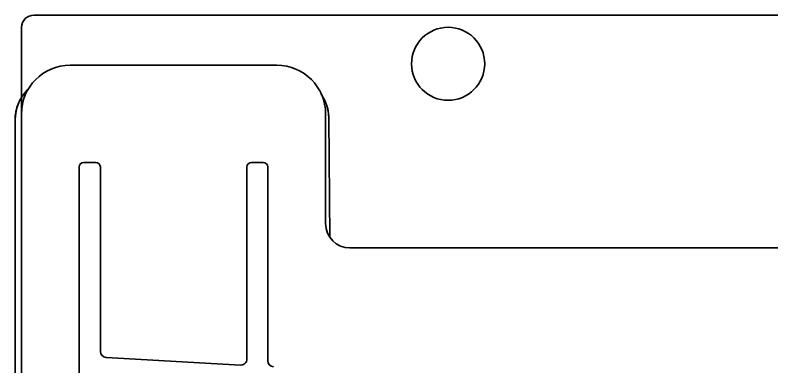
# Model space of a CAD drawing. Extents: x 5997 to 10491, y -672 to 3388.
# Drawn here: x 8373.1 to 8497.3, y 3271.7 to 3329.5 of the extents above; entities that cross this region are included whole.
import ezdxf

# ---------------------------------------------------------------- set-up
doc = ezdxf.new("R2010")
doc.units = 0
doc.header["$LTSCALE"] = 5
doc.layers.add('1', color=7, linetype='CONTINUOUS', true_color=0xffffff)

msp = doc.modelspace()

# ---------------------------------------------------------------- linework, layer by layer
at = {"layer": '1', "color": 7, "linetype": 'Continuous', "lineweight": 35}
for p, q in [((9230.14, 3329.53), (8376.14, 3329.53)), ((8374.14, 3327.53), (8374.14, 3281.53)), ((8382.1, 3321.29), (8382.1, 3321.28)), ((8416.04, 3321.28), (8382.1, 3321.28)), ((8416.04, 3321.29), (8416.04, 3321.28)), ((8374.11, 3313.3), (8374.11, 3313.3)), ((8374.11, 3251.36), (8374.11, 3313.3)), ((8424.03, 3313.3), (8424.03, 3313.3)), ((8424.03, 3313.3), (8424.03, 3295.28)), ((8424.56, 3312.59), (8424.73, 3293.02)), ((8373.07, 3312.33), (8373.07, 3255.53)), ((8373.08, 3312.33), (8373.07, 3312.33)), ((8373.08, 3255.52), (8373.08, 3312.33)), ((8384.33, 3305.33), (8384.34, 3305.33)), ((8386.3, 3305.33), (8384.34, 3305.33)), ((8386.31, 3305.33), (8386.3, 3305.33)), ((8411.87, 3305.33), (8411.86, 3305.33)), ((8413.77, 3305.33), (8411.87, 3305.33)), ((8413.77, 3305.33), (8413.78, 3305.33)), ((8383.58, 3248.83), (8383.58, 3304.58)), ((8387.06, 3304.58), (8387.06, 3274.27)), ((8411.11, 3273.04), (8411.11, 3304.58)), ((8414.53, 3304.58), (8414.53, 3272.74)), ((8424.03, 3295.28), (8424.03, 3295.28)), ((8428.03, 3291.29), (8428.03, 3291.28)), ((9178.12, 3291.28), (8428.03, 3291.28)), ((8388, 3273.27), (8410.06, 3272.04))]:
    msp.add_line(p, q, dxfattribs=at)
msp.add_circle((8444.14, 3321.53), 6, dxfattribs=at)
msp.add_arc((8376.14, 3327.53), 2, 90, 180, dxfattribs=at)
for centre, major_axis, ratio, start_param, end_param in [((8382.12, 3313.28), (5.67, -5.67), 0.997776, 2.357564, 3.925621), ((8416.02, 3313.28), (-5.67, -5.67), 0.997776, 2.357564, 3.925621), ((8380.08, 3312.32), (4.95, -4.95), 0.999478, 3.118293, 3.926382)]:
    msp.add_ellipse(centre, major_axis=major_axis, ratio=ratio, start_param=start_param, end_param=end_param, dxfattribs=at)
at = {"layer": '1', "color": 7, "linetype": 'Continuous', "lineweight": 35, "extrusion": (0, 0, -1)}
for centre, major_axis, ratio, start_param, end_param in [((8384.33, 3304.58), (-0.751, 0), 0.99853, 0, 1.570796), ((8386.31, 3304.58), (0, -0.75), 0.999402, 3.141593, 4.712389), ((8411.86, 3304.58), (-0.751, 0), 0.99853, 0, 1.570796), ((8413.78, 3304.58), (0, -0.75), 0.999402, 3.141593, 4.712389), ((8428.04, 3295.29), (-2.84, -2.84), 0.996244, 5.499157, 7.067214), ((8388.06, 3274.27), (0.821, -0.571), 0.999112, 1.017308, 2.533193), ((8410.11, 3273.04), (0.996, -0.089), 0.999321, 6.194725, 7.818603), ((8415.53, 3272.74), (0.821, -0.571), 0.999112, 1.017308, 2.533193)]:
    msp.add_ellipse(centre, major_axis=major_axis, ratio=ratio, start_param=start_param, end_param=end_param, dxfattribs=at)
at = {"layer": '1', "color": 7, "linetype": 'Continuous', "lineweight": 35}
for points, knots in [([(8373.07, 3312.33), (8373.07, 3312.33), (8373.07, 3312.33), (8373.07, 3312.33), (8373.07, 3312.33), (8373.07, 3312.33), (8373.07, 3312.34), (8373.07, 3312.34), (8373.07, 3312.34), (8373.07, 3312.34), (8373.07, 3312.34), (8373.07, 3312.34), (8373.07, 3312.35), (8373.07, 3312.35), (8373.07, 3312.35), (8373.07, 3312.35), (8373.07, 3312.36), (8373.07, 3312.36), (8373.07, 3312.36), (8373.07, 3312.37), (8373.07, 3312.37), (8373.07, 3312.37), (8373.07, 3312.38), (8373.07, 3312.38), (8373.07, 3312.38), (8373.07, 3312.39), (8373.07, 3312.39), (8373.07, 3312.4), (8373.07, 3312.4), (8373.07, 3312.41), (8373.07, 3312.41), (8373.07, 3312.42), (8373.07, 3312.42), (8373.07, 3312.43), (8373.07, 3312.43), (8373.07, 3312.44), (8373.07, 3312.45), (8373.07, 3312.45), (8373.07, 3312.46), (8373.07, 3312.46), (8373.07, 3312.47), (8373.07, 3312.48), (8373.07, 3312.48), (8373.07, 3312.49), (8373.07, 3312.5), (8373.08, 3312.51), (8373.08, 3312.51), (8373.08, 3312.52), (8373.08, 3312.53), (8373.08, 3312.54), (8373.08, 3312.54), (8373.08, 3312.55), (8373.08, 3312.56), (8373.08, 3312.57), (8373.08, 3312.58), (8373.08, 3312.59), (8373.08, 3312.6), (8373.08, 3312.61), (8373.08, 3312.62), (8373.08, 3312.62), (8373.08, 3312.63), (8373.08, 3312.64), (8373.08, 3312.65), (8373.08, 3312.66), (8373.08, 3312.67), (8373.08, 3312.69), (8373.08, 3312.7), (8373.08, 3312.71), (8373.08, 3312.72), (8373.08, 3312.73), (8373.09, 3312.74), (8373.09, 3312.75), (8373.09, 3312.76), (8373.09, 3312.77), (8373.09, 3312.79), (8373.09, 3312.8), (8373.09, 3312.81), (8373.09, 3312.82), (8373.09, 3312.84), (8373.09, 3312.85), (8373.09, 3312.86), (8373.09, 3312.87), (8373.1, 3312.89), (8373.1, 3312.9), (8373.1, 3312.91), (8373.1, 3312.93), (8373.1, 3312.94), (8373.1, 3312.96), (8373.1, 3312.97), (8373.11, 3313.08), (8373.14, 3313.29), (8373.18, 3313.58), (8373.24, 3313.86), (8373.31, 3314.12), (8373.37, 3314.37), (8373.45, 3314.6), (8373.52, 3314.81), (8373.62, 3315.04), (8373.73, 3315.29), (8373.86, 3315.57), (8374.01, 3315.84), (8374.17, 3316.1), (8374.34, 3316.35), (8374.52, 3316.6), (8374.71, 3316.84), (8374.91, 3317.06), (8375.07, 3317.23), (8375.18, 3317.34), (8375.24, 3317.39), (8375.28, 3317.43), (8375.29, 3317.44)], [0, 0, 0, 0, 0.000256, 0.000385, 0.000542, 0.000725, 0.000936, 0.001174, 0.001439, 0.001732, 0.002052, 0.0024, 0.002775, 0.003178, 0.003608, 0.004065, 0.00455, 0.005063, 0.005603, 0.00617, 0.006765, 0.007387, 0.008037, 0.008714, 0.009419, 0.010151, 0.010911, 0.011698, 0.012513, 0.013355, 0.014225, 0.015122, 0.016046, 0.016999, 0.017978, 0.018985, 0.02002, 0.021082, 0.022171, 0.023288, 0.024433, 0.025605, 0.026804, 0.028031, 0.029286, 0.030568, 0.031877, 0.033214, 0.034579, 0.035971, 0.03739, 0.038837, 0.040311, 0.041813, 0.043343, 0.0449, 0.046484, 0.048096, 0.049735, 0.051402, 0.053096, 0.054818, 0.056567, 0.058344, 0.060149, 0.06198, 0.06384, 0.065726, 0.067641, 0.069583, 0.071552, 0.073549, 0.075573, 0.077625, 0.079704, 0.081811, 0.083945, 0.086106, 0.088296, 0.090512, 0.092757, 0.095028, 0.097327, 0.099654, 0.102008, 0.10439, 0.106799, 0.109236, 0.1117, 0.114191, 0.168801, 0.220829, 0.270274, 0.317136, 0.361416, 0.403114, 0.442229, 0.478762, 0.532906, 0.586848, 0.640588, 0.694127, 0.747465, 0.800601, 0.853536, 0.90627, 0.958803, 0.973317, 0.98783, 1, 1, 1, 1]), ([(8424.56, 3312.59), (8424.56, 3312.82), (8424.54, 3313.05), (8424.49, 3313.5), (8424.42, 3313.95), (8424.31, 3314.38), (8424.23, 3314.66), (8424.21, 3314.71), (8424.17, 3314.82), (8424.15, 3314.87), (8424.09, 3315.04), (8424.05, 3315.14), (8423.92, 3315.46), (8423.72, 3315.87), (8423.49, 3316.25), (8423.32, 3316.5), (8423.29, 3316.55), (8423.25, 3316.6)], [0, 0, 0, 0, 0.159242, 0.159242, 0.318485, 0.477727, 0.477727, 0.517538, 0.517538, 0.557348, 0.557348, 0.636969, 0.636969, 0.796212, 0.955454, 0.955454, 1, 1, 1, 1])]:
    msp.add_open_spline(points, degree=3, knots=knots, dxfattribs=at)

doc.saveas('drawing.dxf')
